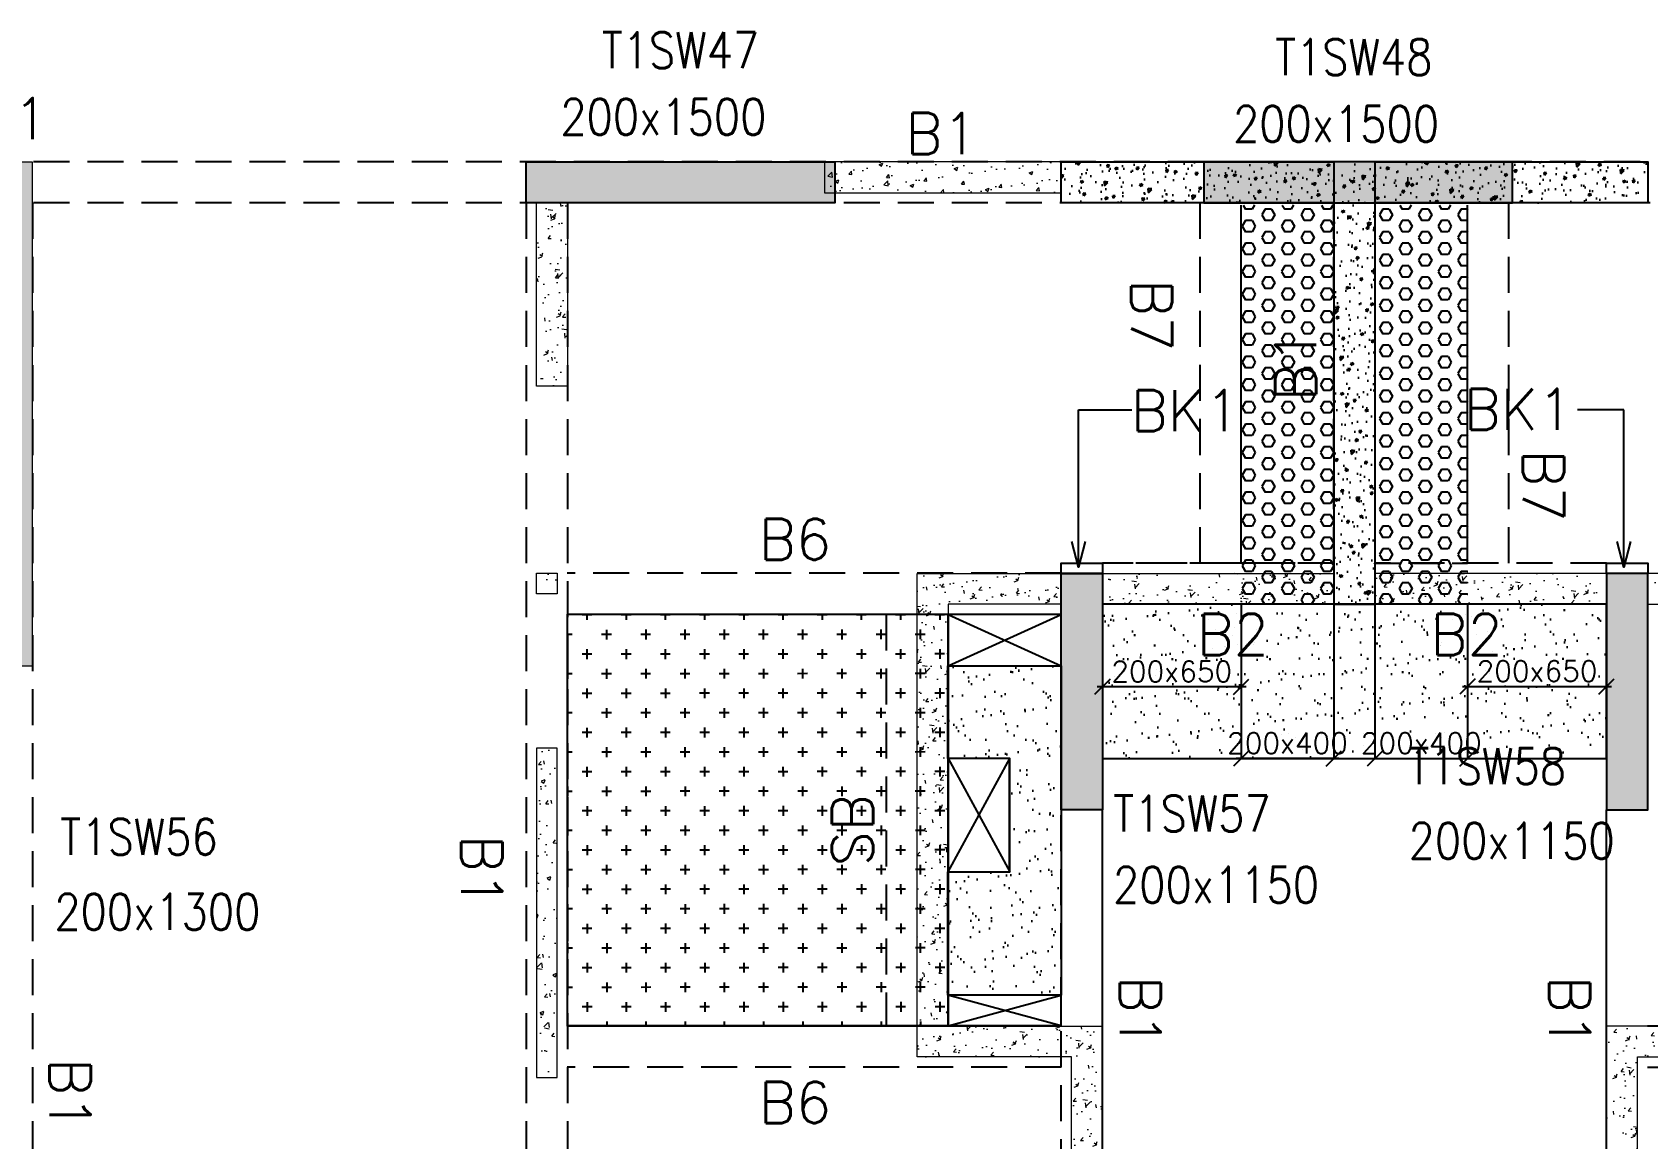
# Model space of a CAD drawing. Header units: millimetres. Extents: x 1078357 to 2594950, y -4969473 to -4636555.
# Drawn here: x 1487949 to 1495799, y -4667756 to -4662378 of the extents above; entities that cross this region are included whole.
import ezdxf

# ---------------------------------------------------------------- set-up
doc = ezdxf.new("R2010")
doc.units = ezdxf.units.MM
doc.header["$PDMODE"] = 35
for name, pattern in [('CONTINOUS', [0]), ('HIDDEN', [0.375, 0.25, -0.125]), ('New Retail block$0$CONTINOUS', [0])]:
    doc.linetypes.add(name, pattern=pattern)
doc.layers.get('0').update_dxf_attribs({"lineweight": 0})
doc.layers.get('Defpoints').update_dxf_attribs({"lineweight": 0})
for name, color, linetype, lineweight in [('A-_ANOTDIMA_D-', 6, 'Continuous', 13), ('COL. NO.', 30, 'Continuous', 25), ('COL. SIZE', 7, 'Continuous', 25), ('DIM', 9, 'Continuous', 25), ('HATCH', 8, 'Continuous', 30), ('RCC UPSTAND', 43, 'Continuous', 30), ('S-NON STR RCC WALL', 8, 'Continuous', 0)]:
    doc.layers.add(name, color=color, linetype=linetype, lineweight=lineweight)
for name, color, linetype in [('B-200x325', 201, 'HIDDEN'), ('B-200x375', 41, 'HIDDEN'), ('B-200x400', 44, 'HIDDEN'), ('B-200x650', 241, 'HIDDEN'), ('B-300xSLAB THK.', 151, 'Continuous'), ('BK1-200x650', 241, 'HIDDEN'), ('DC BEAM NO.', 7, 'Continuous'), ('DROP SLAB', 8, 'Continuous'), ('NON STR. RCC WALL', 6, 'Continuous'), ('S-COLUMN_SHEAR WALL', 1, 'Continuous'), ('S-PROJECTION', 54, 'New Retail block$0$CONTINOUS'), ('SLAB FOLD', 8, 'Continuous'), ('UP TO 10FRS', 30, 'Continuous')]:
    doc.layers.add(name, color=color, linetype=linetype)
doc.styles.add('Roman', font='romans')
doc.styles.add('ROMANS', font='romans.shx', dxfattribs={"width": 0.85})
doc.dimstyles.new('HARESH', dxfattribs={"dimtxt": 150, "dimasz": 75, "dimexe": 0, "dimexo": 0, "dimgap": 25, "dimtad": 1, "dimdec": 0, "dimdsep": 46, "dimtxsty": 'Roman', "dimblk": 'OBLIQUE', "dimcen": 225, "dimdle": 25, "dimclrd": 2, "dimclre": 2, "dimclrt": 7, "dimadec": 8, "dimazin": 1, "dimtfac": 1, "dimtdec": 0, "dimtmove": 0, "dimatfit": 0, "dimfxl": 1, "dimlwd": -1, "dimlwe": -1, "dimarcsym": 0})
pattern_1 = [(50, (-4869896.11, 23389624.3), (182.184669, -15.9390855), [19.05, -209.55]), (355, (-4869896.11, 23389624.3), (-35.2434214, 191.0568452), [15.24, -167.6405842]), (100.4514447, (-4869880.93, 23389622.96), (146.9412471, 175.1177519), [16.1900088, -178.0902446]), (46.1842, (-4869896.11, 23389675.1), (271.0790409, -42.042328), [28.575, -314.325]), (96.6355576, (-4869873.52, 23389671.6), (237.404134, 247.4261246), [24.2850231, -267.1356082]), (351.1841512, (-4869896.1, 23389675.1), (237.404134, 247.4261246), [22.859967, -251.459732]), (21, (-4869870.71, 23389662.4), (151.6143913, -102.2651982), [19.05, -209.55]), (326, (-4869870.71, 23389662.4), (61.8020283, 184.1879661), [15.24, -167.64]), (71.451445, (-4869858.08, 23389653.87), (213.4164193, 81.9227689), [16.1900088, -178.0899376]), (37.5, (-4869896.11, 23389624.29), (3.08860325, 84.55503887), [0, -165.608, 0, -170.18, 0, -168.275]), (7.5, (-4869896.11, 23389624.29), (66.8196625, 100.18057482), [0, -97.028, 0, -161.798, 0, -64.135]), (327.5, (-4869952.754, 23389624.29), (135.59059517, -5.728744), [0, -63.5, 0, -198.12, 0, -262.89]), (317.5, (-4869978.15, 23389624.29), (148.1291814, 25.42649103), [0, -82.55, 0, -131.572, 0, -186.69])]
pattern_2 = [(230, (4031693.89, -7869007.88), (-143.4520365, 12.550427), [15, -165]), (175, (4031693.89, -7869007.88), (27.7502667, -150.438427), [12, -132]), (280.4514445, (4031681.93, -7869006.83), (-115.7017693, -137.887998), [12.7480384, -140.2284224]), (226.1842, (4031693.89, -7869047.88), (-213.448266, 33.103856), [22.5, -247.5]), (276.6356355, (4031676.1, -7869045.12), (-186.932389, -194.82372), [19.122068, -210.342752]), (171.184164, (4031693.89, -7869047.88), (-186.932389, -194.82372), [18, -198]), (201, (4031673.89, -7869037.88), (-119.3814104, 80.523778), [15, -165]), (146, (4031673.89, -7869037.88), (-48.6630664, -145.030009), [12, -132]), (251.4514447, (4031663.94, -7869031.17), (-168.0444753, -64.5062306), [12.748038, -140.2284224]), (217.5, (4031693.885, -7869007.88), (-2.43197106, -66.57877077), [0, -130.4, 0, -134, 0, -132.5]), (187.5, (4031693.885, -7869007.88), (-52.6139075, -78.8823424), [0, -76.4, 0, -127.4, 0, -50.5]), (147.5, (4031738.485, -7869007.88), (-106.7644872, 4.51097435), [0, -50, 0, -156, 0, -207]), (137.5, (4031758.485, -7869007.88), (-116.6372339, -20.0209965), [0, -65, 0, -103.6, 0, -147])]
pattern_3 = [(180, (374974.816, 211966.337), (-7e-15, -54.99261315), [31.75, -63.5]), (300, (374974.816, 211966.337), (47.625, 27.4963066), [31.75, -63.5]), (240, (374943.066, 211966.337), (47.625, -27.4963066), [31.75, -63.5])]

# ---------------------------------------------------------------- blocks, each defined once
blk = doc.blocks.new('_Oblique')
at = {"color": 0, "linetype": 'ByBlock', "lineweight": -2}
blk.add_line((-0.5, -0.5), (0.5, 0.5), dxfattribs=at)
blk = doc.blocks.new('*D1340')
at = {"layer": 'Defpoints', "color": 0, "ltscale": 700, "transparency": 16777216}
for p in [(1493824, -4665157.8, 0), (1494274.1, -4665157.8, 0), (1493824, -4665907.9)]:
    blk.add_point(p, dxfattribs=at)
at = {"layer": 'DIM', "color": 2, "ltscale": 700, "transparency": 16777216}
for p, q in [((1493824, -4665157.8), (1493824, -4665907.9)), ((1494274.1, -4665157.8), (1494274.1, -4665907.9)), ((1494299.1, -4665907.9), (1493799, -4665907.9))]:
    blk.add_line(p, q, dxfattribs=at)
at = {"layer": 'DIM', "color": 2, "ltscale": 700, "transparency": 16777216, "xscale": 75, "yscale": 75, "zscale": 75, "rotation": 180}
blk.add_blockref('_Oblique', (1493824, -4665907.9), dxfattribs=at)
at = {"layer": 'DIM', "color": 2, "ltscale": 700, "transparency": 16777216, "xscale": 75, "yscale": 75, "zscale": 75}
blk.add_blockref('_Oblique', (1494274.1, -4665907.9), dxfattribs=at)
at = {"layer": 'DIM', "color": 7, "ltscale": 700, "transparency": 16777216, "insert": (1494049.1, -4665832.9), "char_height": 150, "attachment_point": 5, "style": 'Roman'}
blk.add_mtext('{\\H0.666667x;200x400}', dxfattribs=at)
blk = doc.blocks.new('*D1341')
at = {"layer": 'Defpoints', "color": 0, "ltscale": 700, "transparency": 16777216}
for p in [(1493149.3, -4665157.9, 0), (1493824, -4665157.8, 0), (1493149.3, -4665559.9)]:
    blk.add_point(p, dxfattribs=at)
at = {"layer": 'DIM', "color": 2, "ltscale": 700, "transparency": 16777216}
for p, q in [((1493149.3, -4665157.9), (1493149.3, -4665559.9)), ((1493824, -4665157.8), (1493824, -4665559.9)), ((1493849, -4665559.9), (1493124.3, -4665559.9))]:
    blk.add_line(p, q, dxfattribs=at)
at = {"layer": 'DIM', "color": 2, "ltscale": 700, "transparency": 16777216, "xscale": 75, "yscale": 75, "zscale": 75, "rotation": 180}
blk.add_blockref('_Oblique', (1493149.3, -4665559.9), dxfattribs=at)
at = {"layer": 'DIM', "color": 2, "ltscale": 700, "transparency": 16777216, "xscale": 75, "yscale": 75, "zscale": 75}
blk.add_blockref('_Oblique', (1493824, -4665559.9), dxfattribs=at)
at = {"layer": 'DIM', "color": 7, "ltscale": 700, "transparency": 16777216, "insert": (1493486.7, -4665484.9), "char_height": 150, "attachment_point": 5, "style": 'Roman'}
blk.add_mtext('{\\H0.666667x;200x650}', dxfattribs=at)
blk = doc.blocks.new('*D1342')
at = {"layer": 'Defpoints', "color": 0, "ltscale": 700, "transparency": 16777216}
for p in [(1494474.2, -4665157.8, 0), (1494924.3, -4665157.9, 0), (1494924.3, -4665907.9)]:
    blk.add_point(p, dxfattribs=at)
at = {"layer": 'DIM', "color": 2, "ltscale": 700, "transparency": 16777216}
for p, q in [((1494474.2, -4665157.8), (1494474.2, -4665907.9)), ((1494924.3, -4665157.9), (1494924.3, -4665907.9)), ((1494449.2, -4665907.9), (1494949.3, -4665907.9))]:
    blk.add_line(p, q, dxfattribs=at)
at = {"layer": 'DIM', "color": 2, "ltscale": 700, "transparency": 16777216, "xscale": 75, "yscale": 75, "zscale": 75, "rotation": 180}
blk.add_blockref('_Oblique', (1494474.2, -4665907.9), dxfattribs=at)
at = {"layer": 'DIM', "color": 2, "ltscale": 700, "transparency": 16777216, "xscale": 75, "yscale": 75, "zscale": 75}
blk.add_blockref('_Oblique', (1494924.3, -4665907.9), dxfattribs=at)
at = {"layer": 'DIM', "color": 7, "ltscale": 700, "transparency": 16777216, "insert": (1494699.2, -4665832.9), "char_height": 150, "attachment_point": 5, "style": 'Roman'}
blk.add_mtext('{\\H0.666667x;200x400}', dxfattribs=at)
blk = doc.blocks.new('*D1343')
at = {"layer": 'Defpoints', "color": 0, "ltscale": 700, "transparency": 16777216}
for p in [(1494924.3, -4665157.9, 0), (1495599.2, -4665157.9, 0), (1495599.2, -4665557.9)]:
    blk.add_point(p, dxfattribs=at)
at = {"layer": 'DIM', "color": 2, "ltscale": 700, "transparency": 16777216}
for p, q in [((1494924.3, -4665157.9), (1494924.3, -4665557.9)), ((1495599.2, -4665157.9), (1495599.2, -4665557.9)), ((1494899.3, -4665557.9), (1495624.2, -4665557.9))]:
    blk.add_line(p, q, dxfattribs=at)
at = {"layer": 'DIM', "color": 2, "ltscale": 700, "transparency": 16777216, "xscale": 75, "yscale": 75, "zscale": 75, "rotation": 180}
blk.add_blockref('_Oblique', (1494924.3, -4665557.9), dxfattribs=at)
at = {"layer": 'DIM', "color": 2, "ltscale": 700, "transparency": 16777216, "xscale": 75, "yscale": 75, "zscale": 75}
blk.add_blockref('_Oblique', (1495599.2, -4665557.9), dxfattribs=at)
at = {"layer": 'DIM', "color": 7, "ltscale": 700, "transparency": 16777216, "insert": (1495261.7, -4665482.9), "char_height": 150, "attachment_point": 5, "style": 'Roman'}
blk.add_mtext('{\\H0.666667x;200x650}', dxfattribs=at)
blk = doc.blocks.new('G$CD63B60BD')
at = {"layer": 'COL. NO.', "linetype": 'Continuous', "style": 'ROMANS', "width": 0.85}
for s, p in [('T1SW47', (21217.5, 7404.4, -320.4)), ('T1SW48', (24489.2, 7371.3, -320.4)), ('T1SW58', (25137.9, 3925.7, -320.4)), ('T1SW57', (23703.2, 3694.9, -320.4)), ('T1SW56', (18585.9, 3582.5, -320.4))]:
    blk.add_text(s, height=175, dxfattribs=at).set_placement(p)
at = {"layer": 'COL. SIZE', "linetype": 'Continuous', "style": 'ROMANS', "width": 0.85}
for s, p in [('200x1500', (21016.2, 7080.9, -320.4)), ('200x1500', (24285.2, 7046.4, -320.4)), ('200x1150', (25138.5, 3562.5, -320.4)), ('200x1150', (23701.8, 3348.7, -320.4)), ('200x1300', (18557.4, 3217.6, -320.4))]:
    blk.add_text(s, height=175, dxfattribs=at).set_placement(p)

msp = doc.modelspace()

# ---------------------------------------------------------------- hatches: boundary and pattern name
at = {"layer": 'DROP SLAB'}
h = msp.add_hatch(dxfattribs=at)
h.set_pattern_fill('CROSS', color=8, scale=15, angle=0.03079)
h.set_pattern_definition([(180.03079016, (-10572715.09, 46855802.05), (-95.19879988, -95.30117261), [47.625, -142.875]), (270.03079016, (-10572738.91, 46855825.85), (95.30117261, -95.19879988), [47.625, -142.875])])
h.paths.add_polyline_path([(1492399.3, -4665207.8), (1490549.3, -4665207.8), (1490549.3, -4667207.6), (1492399.3, -4667207.5)])
at = {"layer": 'HATCH'}
h = msp.add_hatch(dxfattribs=at)
h.set_pattern_fill('AR-SAND', color=8, scale=3, angle=179.97015)
h.set_pattern_definition([(37.47015413, (-3565183.29, 18701550.74), (-4.72361136, 146.8264517), [0, -115.824, 0, -129.54, 0, -123.825]), (7.4701541, (-3565183.3, 18701550.74), (134.9689868, 214.9772528), [0, -62.484, 0, -104.394, 0, -40.005]), (327.4701541, (-3565277.02, 18701550.79), (237.2979035, 0.3075449), [0, -38.1, 0, -137.16, 0, -179.07]), (317.4701541, (-3565277.02, 18701550.79), (229.1017424, 66.759465), [0, -19.05, 0, -89.916, 0, -102.87])])
h.paths.add_polyline_path([(1495599.7, -4665157.8), (1493149.7, -4665157.8), (1493149.4, -4665907.8), (1495599.4, -4665907.8)])
h = msp.add_hatch(dxfattribs=at)
h.set_pattern_fill('AR-SAND', color=8, scale=3, angle=179.97015)
h.set_pattern_definition([(37.47015413, (-3565183.38, 18701550.74), (-4.72361136, 146.8264517), [0, -115.824, 0, -129.54, 0, -123.825]), (7.4701541, (-3565183.38, 18701550.74), (134.9689868, 214.9772528), [0, -62.484, 0, -104.394, 0, -40.005]), (327.4701541, (-3565277.11, 18701550.79), (237.2979035, 0.3075449), [0, -38.1, 0, -137.16, 0, -179.07]), (317.4701541, (-3565277.1, 18701550.79), (229.1017424, 66.759465), [0, -19.05, 0, -89.916, 0, -102.87])])
h.paths.add_polyline_path([(1495599.6, -4665157.8), (1493149.6, -4665157.8), (1493149.6, -4665757.9), (1495599.6, -4665757.9)])
h = msp.add_hatch(dxfattribs=at)
h.set_pattern_fill('AR-SAND', color=8, scale=3, angle=359.97015)
h.set_pattern_definition([(37.47015413, (-4699394.48, 23609517.68), (-4.72361136, 146.8264517), [0, -115.824, 0, -129.54, 0, -123.825]), (7.4701541, (-4699394.48, 23609517.68), (134.9689868, 214.9772528), [0, -62.484, 0, -104.394, 0, -40.005]), (327.47015413, (-4699488.2, 23609517.73), (237.29790347, 0.3075449), [0, -38.1, 0, -137.16, 0, -179.07]), (317.4701541, (-4699488.2, 23609517.73), (229.1017424, 66.759465), [0, -19.05, 0, -89.916, 0, -102.87])])
h.paths.add_polyline_path([(1492948.8, -4667057.9), (1492398.8, -4667057.9), (1492398.8, -4666457.8), (1492698.8, -4666457.8), (1492698.8, -4665907.9), (1492398.8, -4665907.9), (1492398.8, -4665457.9), (1492948.8, -4665457.9)])
at = {"layer": 'RCC UPSTAND'}
h = msp.add_hatch(dxfattribs=at)
h.set_pattern_fill('AR-CONC', color=8, scale=20, angle=180)
h.set_pattern_definition(pattern_2)
h.paths.add_polyline_path([(1492949.4, -4663007.9), (1494274.4, -4663007.9), (1494274.4, -4663207.8), (1492949.4, -4663207.8)])
h = msp.add_hatch(dxfattribs=at)
h.set_pattern_fill('AR-CONC', color=8, scale=20, angle=180)
h.set_pattern_definition([(230, (4031693.89, -7869007.88), (-143.4520365, 12.550427), [15, -165]), (175, (4031693.89, -7869007.88), (27.7502667, -150.438427), [12, -132]), (280.4514445, (4031681.93, -7869006.83), (-115.7017693, -137.887998), [12.7480384, -140.2284224]), (226.1842, (4031693.89, -7869047.88), (-213.448266, 33.103856), [22.5, -247.5]), (276.6356355, (4031676.1, -7869045.12), (-186.932389, -194.82372), [19.122068, -210.342752]), (171.184164, (4031693.89, -7869047.88), (-186.932389, -194.82372), [18, -198]), (201, (4031673.89, -7869037.88), (-119.3814104, 80.523778), [15, -165]), (146, (4031673.89, -7869037.88), (-48.6630664, -145.030009), [12, -132]), (251.4514447, (4031663.94, -7869031.17), (-168.0444753, -64.5062306), [12.748038, -140.2284224]), (217.5, (4031693.885, -7869007.88), (-2.43197106, -66.57877077), [0, -130.4, 0, -134, 0, -132.5]), (187.5, (4031693.885, -7869007.88), (-52.6139075, -78.8823424), [0, -76.4, 0, -127.4, 0, -50.5]), (147.5, (4031738.485, -7869007.88), (-106.7644872, 4.51097435), [0, -50, 0, -156, 0, -207]), (137.5, (4031758.485, -7869007.88), (-116.6372339, -20.0209965), [0, -65, 0, -103.6, 0, -147])])
h.paths.add_polyline_path([(1494274.4, -4665157.9), (1494474.4, -4665157.9), (1494474.4, -4663007.9), (1494274.4, -4663007.9)])
h = msp.add_hatch(dxfattribs=at)
h.set_pattern_fill('AR-CONC', color=8, scale=20, angle=180)
h.set_pattern_definition(pattern_2)
h.paths.add_polyline_path([(1494474.4, -4663007.9), (1495799.4, -4663007.9), (1495799.4, -4663207.8), (1494474.4, -4663207.8)])
at = {"layer": 'S-COLUMN_SHEAR WALL', "lineweight": 25}
h = msp.add_hatch(color=1, dxfattribs=at)
h.dxf.hatch_style = 1
h.paths.add_polyline_path([(1490349.4, -4663007.9), (1491849.4, -4663007.9), (1491849.4, -4663207.9), (1490349.4, -4663207.9)])
h = msp.add_hatch(color=1, dxfattribs=at)
h.dxf.hatch_style = 1
h.paths.add_polyline_path([(1492949.4, -4665007.9), (1493149.4, -4665007.9), (1493149.4, -4666157.9), (1492949.4, -4666157.9)])
at = {"layer": 'S-COLUMN_SHEAR WALL', "lineweight": 25, "extrusion": (1.00316e-06, -2.11765e-11, 1)}
h = msp.add_hatch(color=1, dxfattribs=at)
h.dxf.hatch_style = 1
h.paths.add_polyline_path([(1495799.4, -4665007.9), (1495599.4, -4665007.9), (1495599.4, -4666157.9), (1495799.4, -4666157.9)])
at = {"layer": 'S-NON STR RCC WALL', "ltscale": 700}
h = msp.add_hatch(dxfattribs=at)
h.set_pattern_fill('AR-CONC', color=256)
h.set_pattern_definition([(230, (2625185.71, -9337871.29), (-182.184669, 15.9390855), [19.05, -209.55]), (175, (2625185.71, -9337871.29), (35.2434214, -191.056845), [15.24, -167.640584]), (280.4514447, (2625170.53, -9337869.96), (-146.941247, -175.117752), [16.190009, -178.0902446]), (226.1842, (2625185.71, -9337922.09), (-271.079041, 42.042328), [28.575, -314.325]), (276.6355576, (2625163.12, -9337918.58), (-237.404134, -247.426125), [24.285023, -267.135608]), (171.184151, (2625185.7, -9337922.1), (-237.404134, -247.426125), [22.859967, -251.459732]), (201, (2625160.31, -9337909.39), (-151.6143913, 102.265198), [19.05, -209.55]), (146, (2625160.31, -9337909.39), (-61.802028, -184.187966), [15.24, -167.64]), (251.451445, (2625147.68, -9337900.87), (-213.416419, -81.922769), [16.190009, -178.0899376]), (217.5, (2625185.71, -9337871.29), (-3.08860325, -84.5550389), [0, -165.608, 0, -170.18, 0, -168.275]), (187.5, (2625185.71, -9337871.29), (-66.8196625, -100.1805748), [0, -97.028, 0, -161.798, 0, -64.135]), (147.5, (2625242.355, -9337871.29), (-135.5905952, 5.728744), [0, -63.5, 0, -198.12, 0, -262.89]), (137.5, (2625267.76, -9337871.29), (-148.1291814, -25.426491), [0, -82.55, 0, -131.572, 0, -186.69])])
h.paths.add_polyline_path([(1484874.6, -4663157.9), (1484074.6, -4663157.9), (1484074.6, -4663007.9), (1484874.6, -4663007.9)])
h.paths.add_polyline_path([(1483324.6, -4663007.9), (1482874.6, -4663007.9), (1482874.6, -4663157.9), (1483324.6, -4663157.9)])
h.paths.add_polyline_path([(1484524.6, -4664087.8), (1484674.6, -4664087.8), (1484674.6, -4663157.9), (1484524.6, -4663157.9)])
h.paths.add_polyline_path([(1482874.6, -4664237.9), (1484674.6, -4664237.9), (1484674.6, -4664087.9), (1482874.6, -4664087.9)])
h.paths.add_polyline_path([(1487949.6, -4663009.9), (1487749.6, -4663009.9), (1487749.6, -4665457.9), (1487949.6, -4665457.9)])
h.paths.add_polyline_path([(1486074.6, -4663007.9), (1486174.6, -4663007.9), (1486174.6, -4663157.9), (1486074.6, -4663157.9)])
h.paths.add_polyline_path([(1487424.6, -4663007.9), (1487749.6, -4663007.9), (1487749.6, -4663207.9), (1487424.6, -4663207.9)])
h = msp.add_hatch(dxfattribs=at)
h.set_pattern_fill('AR-CONC', color=256)
h.set_pattern_definition([(50, (1454354.36, -4636285.17), (182.18467, -15.9391), [19.05, -209.55]), (355, (1454354.36, -4636285.17), (-35.2434, 191.05685), [15.24, -167.6406]), (100.45144, (1454369.54, -4636286.5), (146.94125, 175.11775), [16.19, -178.09024]), (46.1842, (1454354.36, -4636234.37), (271.079, -42.0423), [28.575, -314.325]), (96.63556, (1454376.95, -4636237.87), (237.4041, 247.4261), [24.285, -267.1356]), (351.18415, (1454354.36, -4636234.37), (237.4041, 247.4261), [22.86, -251.4597]), (21, (1454379.76, -4636247.07), (151.6144, -102.2652), [19.05, -209.55]), (326, (1454379.76, -4636247.07), (61.802, 184.188), [15.24, -167.64]), (71.45144, (1454392.4, -4636255.6), (213.4164, 81.9228), [16.19, -178.08994]), (37.5, (1454354.36, -4636285.17), (3.0886, 84.55504), [0, -165.608, 0, -170.18, 0, -168.275]), (7.5, (1454354.36, -4636285.17), (66.81966, 100.18057), [0, -97.028, 0, -161.798, 0, -64.135]), (327.5, (1454297.72, -4636285.17), (135.5906, -5.72874), [0, -63.5, 0, -198.12, 0, -262.89]), (317.5, (1454272.32, -4636285.17), (148.12918, 25.4265), [0, -82.55, 0, -131.572, 0, -186.69])])
h.paths.add_polyline_path([(1492949.6, -4663007.9), (1491799.6, -4663007.9), (1491799.6, -4663157.9), (1492949.6, -4663157.9)])
at = {"layer": 'S-NON STR RCC WALL'}
h = msp.add_hatch(dxfattribs=at)
h.set_pattern_fill('AR-CONC', color=256, angle=180)
h.set_pattern_definition([(50, (-5961135.57, 28070353.45), (182.184669, -15.93908554), [19.05, -209.55]), (355, (-5961135.57, 28070353.45), (-35.2434214, 191.0568452), [15.24, -167.6405842]), (100.4514447, (-5961120.4, 28070352.12), (146.9412471, 175.1177519), [16.1900088, -178.0902446]), (46.1842, (-5961135.57, 28070404.25), (271.0790409, -42.042328), [28.575, -314.325]), (96.6355576, (-5961112.98, 28070400.75), (237.404134, 247.4261246), [24.2850231, -267.1356082]), (351.1841512, (-5961135.57, 28070404.25), (237.404134, 247.4261246), [22.859967, -251.459732]), (21, (-5961110.17, 28070391.55), (151.6143913, -102.2651982), [19.05, -209.55]), (326, (-5961110.17, 28070391.55), (61.8020283, 184.1879661), [15.24, -167.64]), (71.451445, (-5961097.54, 28070383.03), (213.4164193, 81.9227689), [16.1900088, -178.0899376]), (37.5, (-5961135.573, 28070353.45), (3.08860325, 84.55503887), [0, -165.608, 0, -170.18, 0, -168.275]), (7.5, (-5961135.57, 28070353.45), (66.8196625, 100.18057482), [0, -97.028, 0, -161.798, 0, -64.135]), (327.5, (-5961192.215, 28070353.45), (135.59059517, -5.72874399), [0, -63.5, 0, -198.12, 0, -262.89]), (317.5, (-5961217.62, 28070353.45), (148.1291814, 25.42649103), [0, -82.55, 0, -131.572, 0, -186.69])])
h.paths.add_polyline_path([(1490399.6, -4663207.9), (1490549.6, -4663207.9), (1490549.6, -4664097.8), (1490399.6, -4664097.8)])
h = msp.add_hatch(dxfattribs=at)
h.set_pattern_fill('AR-CONC', color=256, angle=180)
h.set_pattern_definition([(50, (2587674.11, -9300039.54), (182.184669, -15.9390855), [19.05, -209.55]), (355, (2587674.1, -9300039.54), (-35.2434214, 191.056845), [15.24, -167.640584]), (100.4514447, (2587689.29, -9300040.87), (146.941247, 175.117752), [16.190009, -178.0902446]), (46.1842, (2587674.1, -9299988.74), (271.079041, -42.042328), [28.575, -314.325]), (96.6355576, (2587696.7, -9299992.24), (237.404134, 247.426125), [24.285023, -267.135608]), (351.184151, (2587674.1, -9299988.74), (237.404134, 247.426125), [22.859967, -251.459732]), (21, (2587699.51, -9300001.44), (151.6143913, -102.265198), [19.05, -209.55]), (326, (2587699.5, -9300001.44), (61.802028, 184.187966), [15.24, -167.64]), (71.451445, (2587712.14, -9300009.96), (213.416419, 81.922769), [16.190009, -178.0899376]), (37.5, (2587674.11, -9300039.54), (3.08860325, 84.5550389), [0, -165.608, 0, -170.18, 0, -168.275]), (7.5, (2587674.11, -9300039.54), (66.8196625, 100.1805748), [0, -97.028, 0, -161.798, 0, -64.135]), (327.5, (2587617.466, -9300039.54), (135.5905952, -5.728744), [0, -63.5, 0, -198.12, 0, -262.89]), (317.5, (2587592.07, -9300039.54), (148.1291814, 25.426491), [0, -82.55, 0, -131.572, 0, -186.69])])
h.paths.add_polyline_path([(1490399.6, -4665007.7), (1490499.6, -4665007.7), (1490499.6, -4665107.7), (1490399.6, -4665107.7)])
h = msp.add_hatch(dxfattribs=at)
h.set_pattern_fill('AR-CONC', color=256)
h.set_pattern_definition(pattern_1)
h.paths.add_polyline_path([(1492249.6, -4667357.9), (1492249.6, -4665007.9), (1492949.6, -4665007.9), (1492949.6, -4665157.9), (1492399.6, -4665157.9), (1492399.6, -4667207.9), (1493149.6, -4667207.9), (1493149.6, -4668457.8), (1492999.6, -4668457.8), (1492999.6, -4667357.9)])
h = msp.add_hatch(dxfattribs=at)
h.set_pattern_fill('AR-CONC', color=256)
h.set_pattern_definition(pattern_1)
h.paths.add_polyline_path([(1494274.6, -4665157.9), (1493149.6, -4665157.9), (1493149.6, -4665007.9), (1494274.6, -4665007.9)])
h = msp.add_hatch(dxfattribs=at)
h.set_pattern_fill('AR-CONC', color=256, angle=180)
h.set_pattern_definition(pattern_1)
h.paths.add_polyline_path([(1494474.6, -4665157.9), (1495599.6, -4665157.9), (1495599.6, -4665007.9), (1494474.6, -4665007.9)])
h = msp.add_hatch(dxfattribs=at)
h.set_pattern_fill('AR-CONC', color=256, angle=180)
h.set_pattern_definition(pattern_1)
h.paths.add_polyline_path([(1496499.6, -4667357.9), (1496499.6, -4665007.9), (1495799.6, -4665007.9), (1495799.6, -4665157.9), (1496349.6, -4665157.9), (1496349.6, -4667207.9), (1495599.6, -4667207.9), (1495599.6, -4668457.8), (1495749.6, -4668457.8), (1495749.6, -4667357.9)])
h = msp.add_hatch(dxfattribs=at)
h.set_pattern_fill('AR-CONC', color=256, angle=180)
h.set_pattern_definition([(50, (2587687.32, -9298674.87), (182.184669, -15.9390855), [19.05, -209.55]), (355, (2587687.32, -9298674.87), (-35.2434214, 191.056845), [15.24, -167.640584]), (100.4514447, (2587702.5, -9298676.2), (146.941247, 175.117752), [16.190009, -178.0902446]), (46.1842, (2587687.32, -9298624.07), (271.079041, -42.042328), [28.575, -314.325]), (96.6355576, (2587709.9, -9298627.58), (237.404134, 247.426125), [24.285023, -267.135608]), (351.184151, (2587687.32, -9298624.07), (237.404134, 247.426125), [22.859967, -251.459732]), (21, (2587712.72, -9298636.77), (151.6143913, -102.265198), [19.05, -209.55]), (326, (2587712.72, -9298636.77), (61.802028, 184.187966), [15.24, -167.64]), (71.451445, (2587725.36, -9298645.3), (213.416419, 81.922769), [16.190009, -178.0899376]), (37.5, (2587687.32, -9298674.875), (3.08860325, 84.5550389), [0, -165.608, 0, -170.18, 0, -168.275]), (7.5, (2587687.32, -9298674.875), (66.8196625, 100.1805748), [0, -97.028, 0, -161.798, 0, -64.135]), (327.5, (2587630.68, -9298674.875), (135.5905952, -5.728744), [0, -63.5, 0, -198.12, 0, -262.89]), (317.5, (2587605.28, -9298674.87), (148.1291814, 25.426491), [0, -82.55, 0, -131.572, 0, -186.69])])
h.paths.add_polyline_path([(1490399.6, -4667457.7), (1490499.6, -4667457.7), (1490499.6, -4665857.7), (1490399.6, -4665857.7)])
at = {"layer": 'SLAB FOLD', "ltscale": 1000}
h = msp.add_hatch(dxfattribs=at)
h.set_pattern_fill('HEX', color=8, scale=10, angle=180)
h.set_pattern_definition(pattern_3)
h.paths.add_polyline_path([(1494274.5, -4663218.5), (1493824.5, -4663218.5), (1493824.5, -4665157.8), (1494274.5, -4665157.8)])
h = msp.add_hatch(dxfattribs=at)
h.set_pattern_fill('HEX', color=8, scale=10, angle=180)
h.set_pattern_definition(pattern_3)
h.paths.add_polyline_path([(1494474.9, -4663218.5), (1494924.9, -4663218.5), (1494924.9, -4665157.8), (1494474.9, -4665157.8)])
at = {"layer": 'UP TO 10FRS', "lineweight": 25}
h = msp.add_hatch(color=256, dxfattribs=at)
h.dxf.hatch_style = 1
h.paths.add_polyline_path([(1495143, -4663207.9), (1495143, -4663007.9), (1493643, -4663007.9), (1493643, -4663207.9)])

# ---------------------------------------------------------------- linework, layer by layer
at = {"layer": 'B-200x325', "ltscale": 700}
for p, q in [((1492949.2, -4665007.7, 0), (1490549.4, -4665007.8, 0)), ((1492949.4, -4667407.5, 0), (1490549.4, -4667407.6, 0)), ((1495799.3, -4667407.6, 0), (1498199.3, -4667407.6, 0))]:
    msp.add_line(p, q, dxfattribs=at)
at = {"layer": 'B-200x325', "linetype": 'Continuous', "ltscale": 700}
for p, q in [((1492949.2, -4665207.7, 0), (1490549.4, -4665207.8, 0)), ((1492949.4, -4667207.5, 0), (1490549.4, -4667207.6, 0)), ((1495799.3, -4667207.6, 0), (1498199.3, -4667207.6, 0))]:
    msp.add_line(p, q, dxfattribs=at)
at = {"layer": 'B-200x375', "ltscale": 700}
for p, q in [((1493624.2, -4664957.8, 0), (1493624.2, -4663207.8)), ((1495124.5, -4664957.8, 0), (1495124.5, -4663207.8))]:
    msp.add_line(p, q, dxfattribs=at)
at = {"layer": 'B-200x375', "linetype": 'Continuous', "ltscale": 700}
for p, q in [((1493824.2, -4664957.8, 0), (1493824.2, -4663218.5, 0)), ((1494924.5, -4664957.8, 0), (1494924.5, -4663218.5, 0))]:
    msp.add_line(p, q, dxfattribs=at)
at = {"layer": 'B-200x400', "linetype": 'HIDDEN', "ltscale": 500}
for p, q in [((1494274.2, -4664957.9, 0), (1493824, -4664957.9, 0)), ((1494474.2, -4664957.9, 0), (1494924.3, -4664957.9, 0))]:
    msp.add_line(p, q, dxfattribs=at)
at = {"layer": 'B-200x400', "linetype": 'Continuous', "ltscale": 500}
for p, q in [((1494274.2, -4665157.9, 0), (1493824, -4665157.9, 0)), ((1494924.3, -4665157.9, 0), (1494474.2, -4665157.9, 0))]:
    msp.add_line(p, q, dxfattribs=at)
at = {"layer": 'B-200x650', "linetype": 'HIDDEN', "ltscale": 700}
for p, q in [((1493643, -4663007.9, 0), (1486374.6, -4663007.9, 0)), ((1505999.6, -4663007.9, 0), (1495143, -4663007.9, 0)), ((1493643, -4663207.9, 0), (1487949.6, -4663207.9, 0)), ((1487949.6, -4663207.9, 0), (1487949.6, -4668457.8, 0)), ((1490349.6, -4663207.9, 0), (1490349.6, -4669657.8, 0)), ((1490549.6, -4663207.9, 0), (1490549.6, -4669657.8, 0)), ((1494274.6, -4664957.8, 0), (1494274.6, -4663207.9, 0)), ((1494474.6, -4664957.8, 0), (1494474.6, -4663207.9, 0)), ((1500799.6, -4663207.9, 0), (1495143, -4663207.9, 0)), ((1493824.2, -4664957.7, 0), (1493149.4, -4664957.7, 0)), ((1494274.6, -4664957.8, 0), (1493149.6, -4664957.8, 0)), ((1495599.6, -4664957.8, 0), (1494474.6, -4664957.8, 0)), ((1495599.4, -4664957.7, 0), (1494924.3, -4664957.9, 0)), ((1492949.6, -4668457.8, 0), (1492949.6, -4666157.8, 0))]:
    msp.add_line(p, q, dxfattribs=at)
at = {"layer": 'B-200x650', "linetype": 'Continuous', "ltscale": 700}
msp.add_line((1495599.6, -4665157.8, 0), (1493149.6, -4665157.8, 0), dxfattribs=at)
at = {"layer": 'B-200x650', "linetype": 'CONTINOUS', "ltscale": 700}
for p, q in [((1495599.4, -4665157.7, 0), (1494924.4, -4665157.9, 0)), ((1493149.6, -4668457.8, 0), (1493149.6, -4666157.8, 0)), ((1495599.6, -4668457.8, 0), (1495599.6, -4666157.8, 0))]:
    msp.add_line(p, q, dxfattribs=at)
at = {"layer": 'B-300xSLAB THK.', "linetype": 'HIDDEN', "ltscale": 700}
msp.add_line((1492099.3, -4665207.8, 0), (1492099.3, -4667207.5, 0), dxfattribs=at)
at = {"layer": 'B-300xSLAB THK.', "linetype": 'ByBlock', "ltscale": 700}
msp.add_line((1492399.3, -4665207.8, 0), (1492399.3, -4667207.5, 0), dxfattribs=at)
at = {"layer": 'BK1-200x650', "linetype": 'Continuous', "ltscale": 700, "elevation": 0}
for points in [[(1493149.6, -4665007.9), (1492949.6, -4665007.9), (1492949.6, -4664957.7), (1493149.6, -4664957.7)], [(1495799.6, -4665007.9), (1495599.6, -4665007.9), (1495599.6, -4664957.7), (1495799.6, -4664957.7)]]:
    msp.add_lwpolyline(points, close=True, dxfattribs=at)
at = {"layer": 'DROP SLAB', "color": 3, "linetype": 'CONTINOUS', "ltscale": 500}
for p, q in [((1492399.5, -4665457.8, 0), (1492949.4, -4665207.8, 0)), ((1492399.5, -4665207.8, 0), (1492949.5, -4665457.8, 0)), ((1492399.4, -4666457.9), (1492699.4, -4665907.9)), ((1492399.4, -4665907.9), (1492699.4, -4666457.9)), ((1492949.1, -4667207.8, 0), (1492399.1, -4667057.8, 0)), ((1492399.9, -4667207.5, 0), (1492949.1, -4667057.8, 0))]:
    msp.add_line(p, q, dxfattribs=at)
at = {"layer": 'DROP SLAB', "color": 3, "linetype": 'CONTINOUS', "ltscale": 500, "elevation": 0}
for points in [[(1492399.3, -4665207.8), (1490549.3, -4665207.8), (1490549.3, -4667207.6), (1492399.3, -4667207.5)], [(1492399.5, -4665457.8), (1492949.4, -4665457.8), (1492949.4, -4665207.8), (1492399.5, -4665207.8)], [(1492399.4, -4666457.9), (1492699.4, -4666457.9), (1492699.4, -4665907.9), (1492399.4, -4665907.9)], [(1492399.1, -4667207.5), (1492949.1, -4667207.5), (1492949.1, -4667057.8), (1492399.1, -4667057.8)]]:
    msp.add_lwpolyline(points, close=True, dxfattribs=at)
at = {"layer": 'NON STR. RCC WALL', "elevation": 0}
for points in [[(1492949.4, -4663007.9), (1494274.4, -4663007.9), (1494274.4, -4663207.8), (1492949.4, -4663207.8)], [(1494274.4, -4665157.9), (1494474.4, -4665157.9), (1494474.4, -4663007.9), (1494274.4, -4663007.9)], [(1494474.4, -4663007.9), (1495799.4, -4663007.9), (1495799.4, -4663207.8), (1494474.4, -4663207.8)]]:
    msp.add_lwpolyline(points, close=True, dxfattribs=at)
at = {"layer": 'S-COLUMN_SHEAR WALL', "color": 1, "lineweight": 25, "elevation": 0}
for points in [[(1490349.4, -4663007.9), (1491849.4, -4663007.9), (1491849.4, -4663207.9), (1490349.4, -4663207.9)], [(1492949.4, -4665007.9), (1493149.4, -4665007.9), (1493149.4, -4666157.9), (1492949.4, -4666157.9)]]:
    msp.add_lwpolyline(points, close=True, dxfattribs=at)
at = {"layer": 'S-COLUMN_SHEAR WALL', "color": 1, "lineweight": 25, "extrusion": (1.00316e-06, -2.11765e-11, 1), "elevation": 1.5}
msp.add_lwpolyline([(1495799.4, -4665007.9), (1495599.4, -4665007.9), (1495599.4, -4666157.9), (1495799.4, -4666157.9)], close=True, dxfattribs=at)
at = {"layer": 'S-NON STR RCC WALL', "elevation": 0}
for points in [[(1487949.6, -4663009.9), (1487749.6, -4663009.9), (1487749.6, -4665457.9), (1487949.6, -4665457.9)], [(1492249.6, -4667357.9), (1492249.6, -4665007.9), (1492949.6, -4665007.9), (1492949.6, -4665157.9), (1492399.6, -4665157.9), (1492399.6, -4667207.9), (1493149.6, -4667207.9), (1493149.6, -4668457.8), (1492999.6, -4668457.8), (1492999.6, -4667357.9)], [(1494274.6, -4665157.9), (1493149.6, -4665157.9), (1493149.6, -4665007.9), (1494274.6, -4665007.9)], [(1494474.6, -4665157.9), (1495599.6, -4665157.9), (1495599.6, -4665007.9), (1494474.6, -4665007.9)], [(1496499.6, -4667357.9), (1496499.6, -4665007.9), (1495799.6, -4665007.9), (1495799.6, -4665157.9), (1496349.6, -4665157.9), (1496349.6, -4667207.9), (1495599.6, -4667207.9), (1495599.6, -4668457.8), (1495749.6, -4668457.8), (1495749.6, -4667357.9)]]:
    msp.add_lwpolyline(points, close=True, dxfattribs=at)
at = {"layer": 'S-NON STR RCC WALL', "ltscale": 700, "elevation": 0}
for points in [[(1492949.6, -4663007.9), (1491799.6, -4663007.9), (1491799.6, -4663157.9), (1492949.6, -4663157.9)], [(1490399.6, -4663207.9), (1490549.6, -4663207.9), (1490549.6, -4664097.8), (1490399.6, -4664097.8)], [(1490399.6, -4665007.7), (1490499.6, -4665007.7), (1490499.6, -4665107.7), (1490399.6, -4665107.7)], [(1490399.6, -4667457.7), (1490499.6, -4667457.7), (1490499.6, -4665857.7), (1490399.6, -4665857.7)]]:
    msp.add_lwpolyline(points, close=True, dxfattribs=at)
at = {"layer": 'S-PROJECTION', "elevation": 0}
msp.add_lwpolyline([(1495599.7, -4665157.8), (1493149.7, -4665157.8), (1493149.4, -4665907.8), (1495599.4, -4665907.8)], close=True, dxfattribs=at)
at = {"layer": 'SLAB FOLD', "color": 8, "ltscale": 1000, "elevation": 0}
msp.add_lwpolyline([(1492948.8, -4667057.9), (1492398.8, -4667057.9), (1492398.8, -4666457.8), (1492698.8, -4666457.8), (1492698.8, -4665907.9), (1492398.8, -4665907.9), (1492398.8, -4665457.9), (1492948.8, -4665457.9), (1492948.8, -4667057.9)], dxfattribs=at)
at = {"layer": 'UP TO 10FRS', "lineweight": 25, "elevation": 0}
msp.add_lwpolyline([(1495143, -4663207.9), (1495143, -4663007.9), (1493643, -4663007.9), (1493643, -4663207.9)], close=True, dxfattribs=at)

# ---------------------------------------------------------------- block references
at = {"layer": 'A-_ANOTDIMA_D-', "color": 2, "ltscale": 700}
msp.add_blockref('G$CD63B60BD', (1469499.4, -4669957.9, 0), dxfattribs=at)

# ---------------------------------------------------------------- texts
at = {"layer": 'B-200x325', "linetype": 'Continuous', "ltscale": 700, "style": 'ROMANS'}
for p in [(1491479.8, -4664942.5, -2.7), (1491479.8, -4667679.7, -2.7)]:
    msp.add_text('B6', height=200, rotation=359.99945, dxfattribs=at).set_placement(p)
at = {"layer": 'B-200x375', "linetype": 'Continuous', "ltscale": 700, "style": 'ROMANS'}
for p in [(1493289.4, -4663578.2, -2.7), (1495193, -4664405.5, -2.7)]:
    msp.add_text('B7', height=200, rotation=269.99906, dxfattribs=at).set_placement(p)
at = {"layer": 'B-200x650', "linetype": 'HIDDEN', "ltscale": 500, "style": 'ROMANS'}
for rotation, p in [(359.99906, (1487676.6, -4662898.2, -2.7)), (0.00094, (1492192.6, -4662970.6, -2.7)), (269.99906, (1490034, -4666279.1, -2.7)), (269.99906, (1493233.5, -4666964.1, -2.7)), (269.99906, (1495320.6, -4666964.1, -2.7)), (269.99906, (1488033.5, -4667364.7, -2.7))]:
    msp.add_text('B1', height=200, rotation=rotation, dxfattribs=at).set_placement(p)
at = {"layer": 'B-200x650', "linetype": 'HIDDEN', "ltscale": 700, "style": 'ROMANS'}
msp.add_text('B1', height=200, rotation=89.99906, dxfattribs=at).set_placement((1494188.5, -4664171.7, -2.7))
at = {"layer": 'B-300xSLAB THK.', "linetype": 'Continuous', "ltscale": 700, "style": 'ROMANS'}
msp.add_text('SB', height=200, rotation=90.00094, dxfattribs=at).set_placement((1492035.3, -4666432.1, -2.7))
at = {"layer": 'BK1-200x650', "linetype": 'Continuous', "ltscale": 700, "style": 'ROMANS'}
for rotation, p in [(0.00094, (1493287.3, -4664317.4, -2.7)), (359.99906, (1494905.1, -4664310.7, -2.7))]:
    msp.add_text('BK1', height=200, rotation=rotation, dxfattribs=at).set_placement(p)
at = {"layer": 'DC BEAM NO.', "linetype": 'Continuous', "ltscale": 500, "style": 'ROMANS'}
for p in [(1493607.5, -4665405, -2.7), (1494744.2, -4665405, -2.7)]:
    msp.add_text('B2', height=200, dxfattribs=at).set_placement(p)

# ---------------------------------------------------------------- dimensions: what is measured, and where the dimension line sits
at = {"layer": 'DIM', "ltscale": 700}
for base, p1, p2, picture, middle in [((1493149.3, -4665559.9, 0), (1493824, -4665157.8, 0), (1493149.3, -4665157.9, 0), '*D1341', (1493486.7, -4665484.9, 0)), ((1495599.2, -4665557.9, 0), (1494924.3, -4665157.9, 0), (1495599.2, -4665157.9, 0), '*D1343', (1495261.7, -4665482.9, 0))]:
    dim = msp.add_linear_dim(base=base, p1=p1, p2=p2, text='{\\H0.666667x;200x650}', dimstyle='HARESH', override={"dimtxsty": 'Roman', "dimtmove": 1}, dxfattribs=at)
    dim.commit()
    dim.dimension.update_dxf_attribs({"geometry": picture, "text_midpoint": middle})
for base, p1, p2, picture, middle in [((1493824, -4665907.9, 0), (1494274.1, -4665157.8, 0), (1493824, -4665157.8, 0), '*D1340', (1494049.1, -4665907.9, 0)), ((1494924.3, -4665907.9, 0), (1494474.2, -4665157.8, 0), (1494924.3, -4665157.9, 0), '*D1342', (1494699.2, -4665907.9, 0))]:
    dim = msp.add_linear_dim(base=base, p1=p1, p2=p2, text='{\\H0.666667x;200x400}', dimstyle='HARESH', override={"dimtxsty": 'Roman'}, dxfattribs=at)
    dim.commit()
    dim.dimension.update_dxf_attribs({"geometry": picture, "text_midpoint": middle, "dimtype": 160})

# ---------------------------------------------------------------- leaders
at = {"layer": 'BK1-200x650', "linetype": 'Continuous', "ltscale": 700}
for points in [[(1493033.1, -4664977.6, 0), (1493033.1, -4664212.9, 0), (1493291.9, -4664212.9, 0)], [(1495683.1, -4664977.6, 0), (1495683.1, -4664212.9, 0), (1495458.8, -4664212.9, 0)]]:
    msp.add_leader(points, dimstyle='HARESH', override={"dimasz": 125, "dimgap": 25, "dimtad": 0, "dimldrblk": 'Open30'}, dxfattribs=at)

doc.saveas('drawing.dxf')
